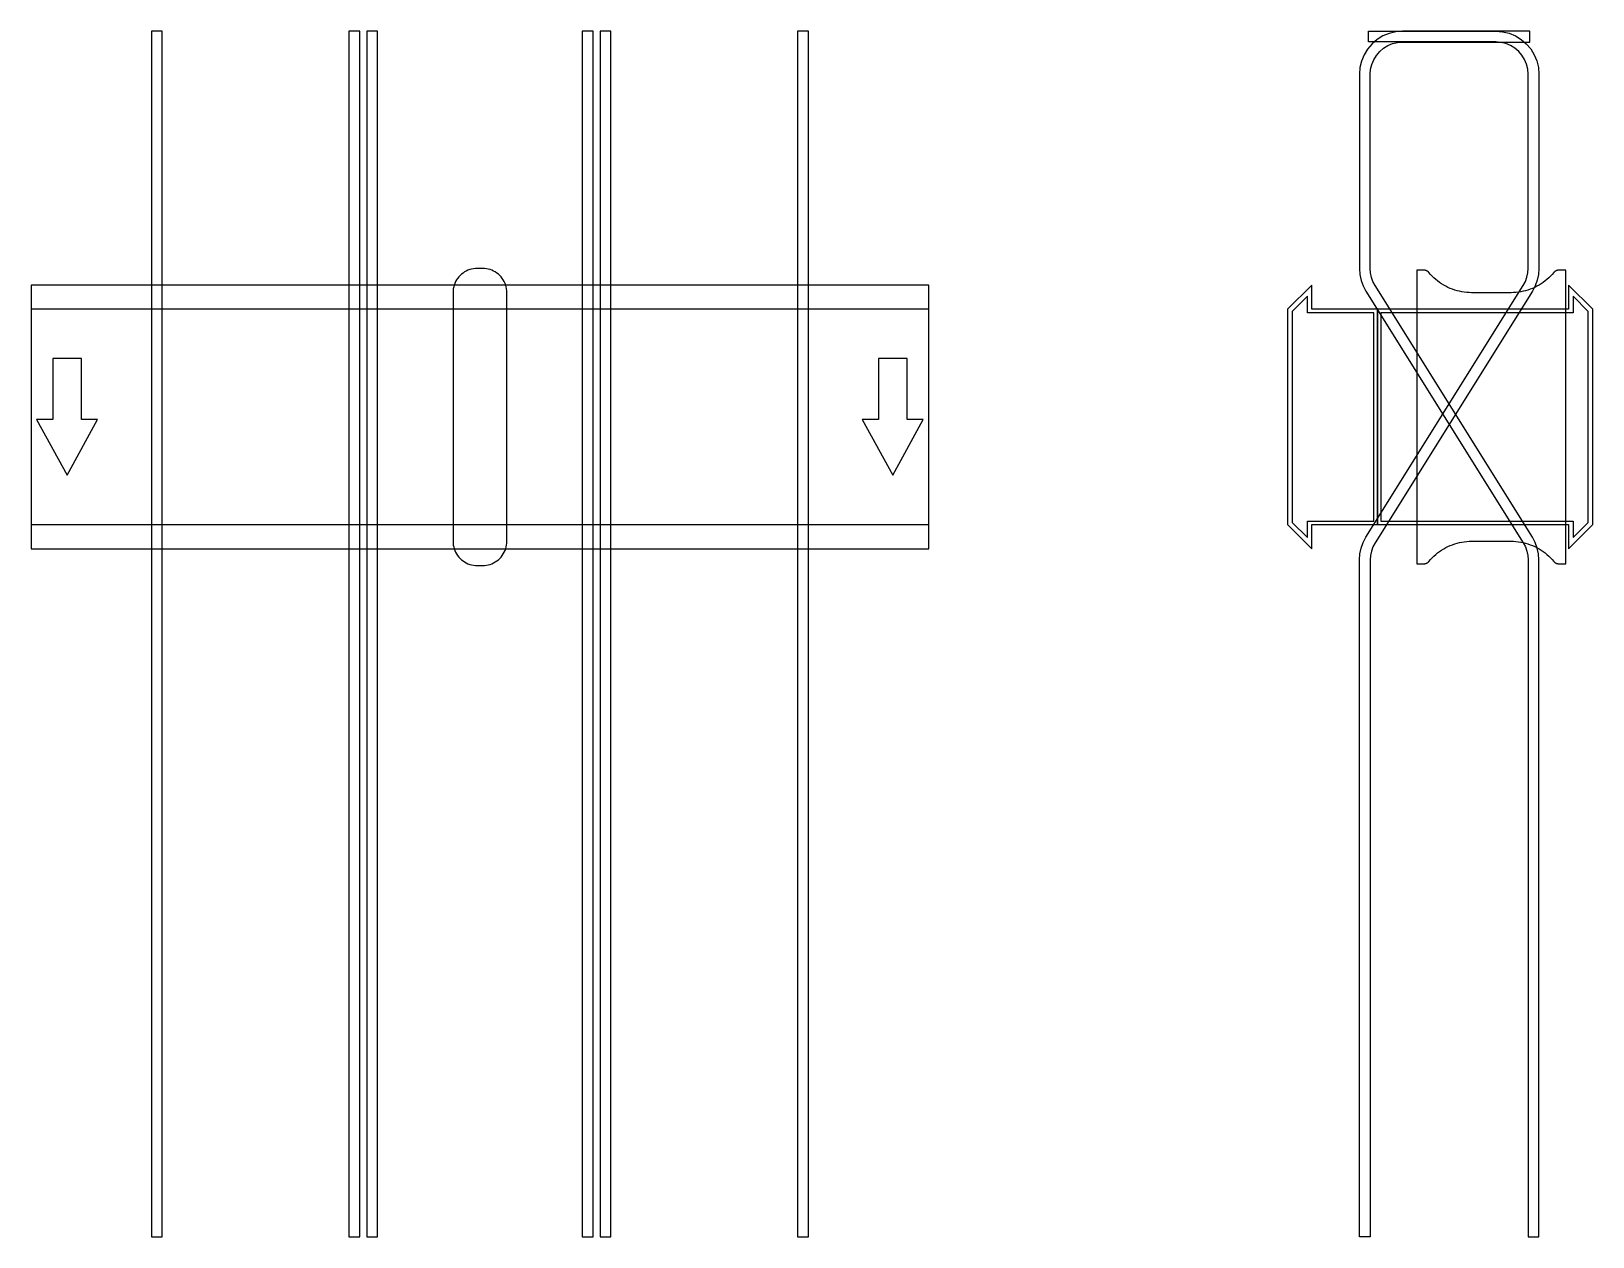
# Model space of a CAD drawing. Extents: x 0 to 870, y -457 to 215.
import ezdxf

# ---------------------------------------------------------------- set-up
doc = ezdxf.new("R2010")
doc.units = 0
doc.layers.add('Halfen', color=7, linetype='CONTINUOUS')

msp = doc.modelspace()

# ---------------------------------------------------------------- linework, layer by layer
at = {"layer": 'Halfen', "color": 7}
for points in [[(73, -456.927), (73, 214.971), (67, 214.971), (67, -456.927)], [(183, -456.927), (183, 214.971), (177, 214.971), (177, -456.927)], [(193, -456.927), (193, 214.971), (187, 214.971), (187, -456.927)], [(313, -456.927), (313, 214.971), (307, 214.971), (307, -456.927)], [(323, -456.927), (323, 214.971), (317, 214.971), (317, -456.927)], [(433, -456.927), (433, 214.971), (427, 214.971), (427, -456.927)], [(740, -456.898), (740, -79.686), (740.234, -76.346), (740.93, -73.071), (742.075, -69.925), (743.647, -66.968), (831.265, 73.25), (832.444, 75.467), (833.303, 77.827), (833.825, 80.283), (834, 82.788), (834, 191), (833.778, 193.816), (833.119, 196.562), (832.038, 199.172), (830.562, 201.58), (828.728, 203.728), (826.58, 205.562), (824.172, 207.038), (821.562, 208.119), (818.816, 208.778), (816, 209), (745, 209), (745, 215), (816, 215), (819.754, 214.705), (823.416, 213.825), (826.896, 212.384), (830.107, 210.416), (832.971, 207.971), (835.416, 205.107), (837.384, 201.896), (838.825, 198.416), (839.705, 194.754), (840, 191), (840, 82.788), (839.766, 79.448), (839.07, 76.173), (837.925, 73.027), (836.353, 70.07), (748.735, -70.148), (747.556, -72.365), (746.697, -74.725), (746.175, -77.181), (746, -79.686), (746, -456.898)], [(840, -456.927), (840, -79.715), (839.766, -76.375), (839.07, -73.1), (837.925, -69.953), (836.353, -66.997), (748.735, 73.221), (747.556, 75.438), (746.697, 77.798), (746.175, 80.255), (746, 82.76), (746, 190.971), (746.222, 193.787), (746.881, 196.534), (747.962, 199.143), (749.438, 201.551), (751.272, 203.699), (753.42, 205.534), (755.828, 207.009), (758.438, 208.09), (761.184, 208.75), (764, 208.971), (835, 208.971), (835, 214.971), (764, 214.971), (760.246, 214.676), (756.584, 213.797), (753.104, 212.355), (749.893, 210.388), (747.029, 207.942), (744.584, 205.078), (742.616, 201.867), (741.175, 198.388), (740.295, 194.726), (740, 190.971), (740, 82.76), (740.234, 79.419), (740.93, 76.144), (742.075, 72.998), (743.647, 70.042), (831.265, -70.177), (832.444, -72.394), (833.303, -74.754), (833.825, -77.21), (834, -79.715), (834, -456.927)], [(265, -69.3), (265, -56.8), (265, 69.3), (264.958, 70.359), (264.834, 71.412), (264.627, 72.452), (264.339, 73.472), (263.972, 74.466), (263.529, 75.429), (263.011, 76.354), (262.422, 77.235), (261.765, 78.068), (261.046, 78.846), (260.268, 79.565), (259.435, 80.222), (258.554, 80.811), (257.629, 81.329), (256.666, 81.772), (255.672, 82.139), (254.652, 82.427), (253.612, 82.634), (252.559, 82.758), (251.5, 82.8), (248.5, 82.8), (247.441, 82.758), (246.388, 82.634), (245.348, 82.427), (244.328, 82.139), (243.334, 81.772), (242.371, 81.329), (241.446, 80.811), (240.565, 80.222), (239.732, 79.565), (238.954, 78.846), (238.235, 78.068), (237.578, 77.235), (236.989, 76.354), (236.471, 75.429), (236.028, 74.466), (235.661, 73.472), (235.373, 72.452), (235.166, 71.412), (235.042, 70.359), (235, 69.3), (235, -56.8), (235, -69.3), (235.042, -70.359), (235.166, -71.412), (235.373, -72.452), (235.661, -73.472), (236.028, -74.466), (236.471, -75.429), (236.989, -76.354), (237.578, -77.235), (238.235, -78.068), (238.954, -78.846), (239.732, -79.565), (240.565, -80.222), (241.446, -80.811), (242.371, -81.329), (243.334, -81.772), (244.328, -82.139), (245.348, -82.427), (246.388, -82.634), (247.441, -82.758), (248.5, -82.8), (251.5, -82.8), (252.559, -82.758), (253.612, -82.634), (254.652, -82.427), (255.672, -82.139), (256.666, -81.772), (257.629, -81.329), (258.554, -80.811), (259.435, -80.222), (260.268, -79.565), (261.046, -78.846), (261.765, -78.068), (262.422, -77.235), (263.011, -76.354), (263.529, -75.429), (263.972, -74.466), (264.339, -73.472), (264.627, -72.452), (264.834, -71.412), (264.958, -70.359), (265, -69.3)], [(855, -81.8), (855, 81.8), (851, 81.8), (850.846, 81.797), (850.691, 81.786), (850.538, 81.769), (850.385, 81.746), (850.234, 81.715), (850.084, 81.678), (849.936, 81.634), (849.789, 81.584), (849.646, 81.527), (849.505, 81.464), (849.366, 81.395), (849.231, 81.32), (849.1, 81.239), (848.972, 81.153), (848.848, 81.06), (848.728, 80.963), (848.613, 80.86), (848.502, 80.752), (848.397, 80.639), (848.296, 80.522), (847.41, 79.491), (846.479, 78.5), (845.505, 77.551), (844.491, 76.646), (843.437, 75.787), (842.347, 74.975), (841.222, 74.211), (840.064, 73.499), (838.876, 72.838), (837.66, 72.23), (836.418, 71.676), (835.153, 71.178), (833.867, 70.736), (832.563, 70.351), (831.243, 70.024), (829.911, 69.756), (828.567, 69.547), (827.216, 69.397), (825.859, 69.307), (824.5, 69.277), (802.5, 69.277), (801.141, 69.307), (799.784, 69.397), (798.433, 69.547), (797.089, 69.756), (795.757, 70.024), (794.437, 70.351), (793.133, 70.736), (791.847, 71.178), (790.582, 71.676), (789.34, 72.23), (788.124, 72.838), (786.936, 73.499), (785.778, 74.211), (784.653, 74.975), (783.563, 75.787), (782.509, 76.646), (781.495, 77.551), (780.521, 78.5), (779.59, 79.491), (778.704, 80.522), (778.603, 80.639), (778.498, 80.752), (778.387, 80.86), (778.272, 80.963), (778.152, 81.06), (778.028, 81.153), (777.9, 81.239), (777.769, 81.32), (777.634, 81.395), (777.495, 81.464), (777.354, 81.527), (777.211, 81.584), (777.064, 81.634), (776.916, 81.678), (776.766, 81.715), (776.615, 81.746), (776.462, 81.769), (776.309, 81.786), (776.154, 81.797), (776, 81.8), (772, 81.8), (772, -81.8), (776, -81.8), (776.154, -81.797), (776.309, -81.786), (776.462, -81.769), (776.615, -81.746), (776.766, -81.715), (776.916, -81.678), (777.064, -81.634), (777.211, -81.584), (777.354, -81.527), (777.495, -81.464), (777.634, -81.395), (777.769, -81.32), (777.9, -81.239), (778.028, -81.153), (778.152, -81.06), (778.272, -80.963), (778.387, -80.86), (778.498, -80.752), (778.603, -80.639), (778.704, -80.522), (779.59, -79.491), (780.521, -78.5), (781.495, -77.551), (782.509, -76.646), (783.563, -75.787), (784.653, -74.975), (785.778, -74.211), (786.936, -73.499), (788.124, -72.838), (789.34, -72.23), (790.582, -71.676), (791.847, -71.178), (793.133, -70.736), (794.437, -70.351), (795.757, -70.024), (797.089, -69.756), (798.433, -69.547), (799.784, -69.397), (801.141, -69.307), (802.5, -69.277), (824.5, -69.277), (825.859, -69.307), (827.216, -69.397), (828.567, -69.547), (829.911, -69.756), (831.243, -70.024), (832.563, -70.351), (833.867, -70.736), (835.153, -71.178), (836.418, -71.676), (837.66, -72.23), (838.876, -72.838), (840.064, -73.499), (841.222, -74.211), (842.347, -74.975), (843.437, -75.787), (844.491, -76.646), (845.505, -77.551), (846.479, -78.5), (847.41, -79.491), (848.296, -80.522), (848.397, -80.639), (848.502, -80.752), (848.613, -80.86), (848.728, -80.963), (848.848, -81.06), (848.972, -81.153), (849.1, -81.239), (849.231, -81.32), (849.366, -81.395), (849.505, -81.464), (849.646, -81.527), (849.789, -81.584), (849.936, -81.634), (850.084, -81.678), (850.234, -81.715), (850.385, -81.746), (850.538, -81.769), (850.691, -81.786), (850.846, -81.797), (851, -81.8)], [(0, -73.5), (500, -73.5), (500, 73.5), (0, 73.5)], [(750, -60), (750, 60), (713.5, 60), (713.5, 73.5), (700, 60), (700, -60), (713.5, -73.5), (713.5, -60)], [(870, -60), (870, 60), (856.5, 73.5), (856.5, 60), (750, 60), (750, -60), (856.5, -60), (856.5, -73.5)], [(748, -58), (748, 58), (711, 58), (711, 67.25), (702.5, 58.75), (702.5, -58.75), (711, -67.25), (711, -58)], [(867.5, -58.75), (867.5, 58.75), (859, 67.25), (859, 58), (752, 58), (752, -58), (859, -58), (859, -67.25)], [(0, -60), (500, -60), (500, 60), (0, 60)], [(20, -32.5), (37, -1.5), (28, -1.5), (28, 32.5), (12, 32.5), (12, -1.5), (3, -1.5)], [(480, -32.5), (497, -1.5), (488, -1.5), (488, 32.5), (472, 32.5), (472, -1.5), (463, -1.5)]]:
    msp.add_lwpolyline(points, close=True, dxfattribs=at)

doc.saveas('drawing.dxf')
